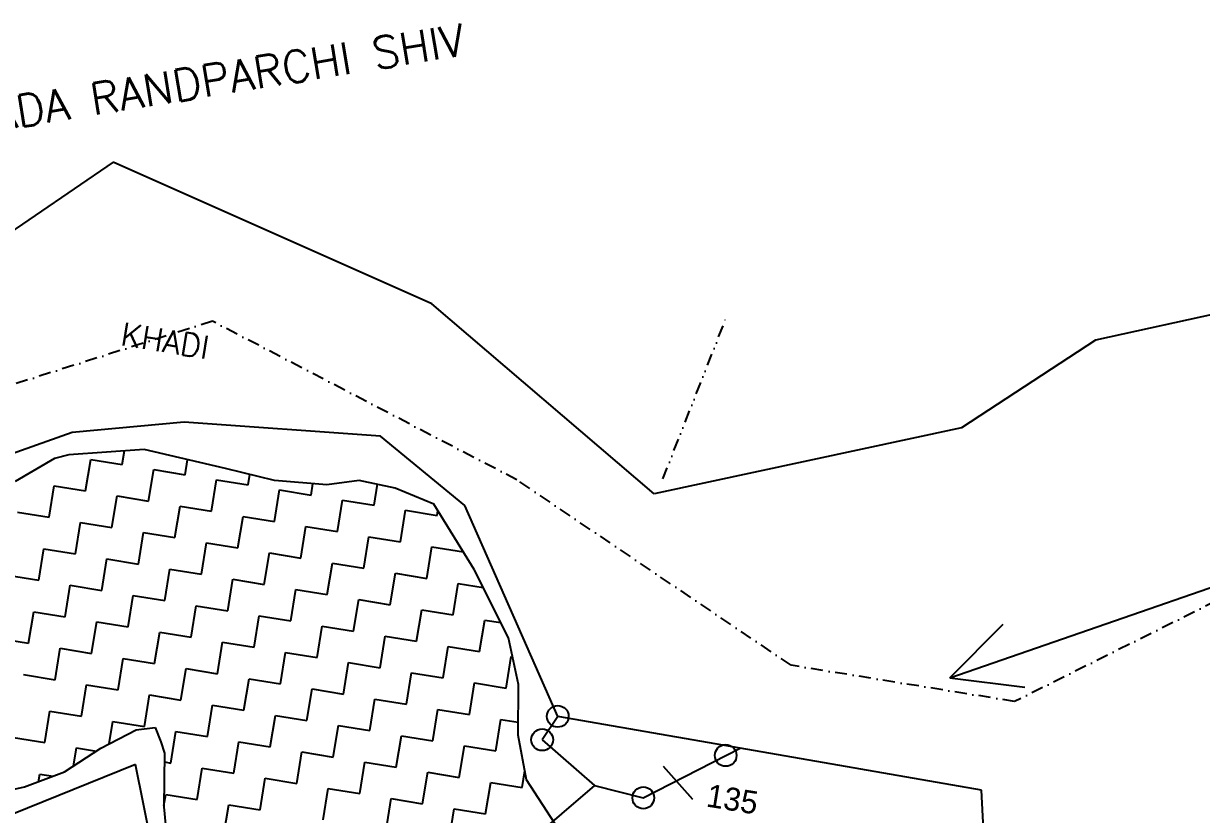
# Model space of a CAD drawing. Header units: metres. Extents: x 318079 to 324759, y 1863980 to 1868406.
# Drawn here: x 319004.8 to 319495.1, y 1868077 to 1868406.3 of the extents above; entities that cross this region are included whole.
import ezdxf

# ---------------------------------------------------------------- set-up
doc = ezdxf.new("R2010")
doc.units = ezdxf.units.M
doc.linetypes.add('DASHDOT', pattern=[1, 0.5, -0.25, 0, -0.25])
doc.linetypes.add('DIVIDE', pattern=[1.25, 0.5, -0.25, 0, -0.25, 0, -0.25])
for name, color, linetype in [('LINE_WATER', 4, 'Continuous'), ('POLY_HATCH', 12, 'Continuous'), ('POLY_PARCEL', 6, 'Continuous'), ('POLY_WATER', 4, 'Continuous'), ('TEXT_MAPIN', 7, 'Continuous'), ('TEXT_MAPOUT', 7, 'Continuous'), ('TEXT_PARCEL', 7, 'Continuous'), ('V_BOUND_STREAM_LINE', 7, 'DASHDOT'), ('V_DIVIDE_LINE', 7, 'DIVIDE')]:
    doc.layers.add(name, color=color, linetype=linetype)
doc.styles.get("Standard").update_dxf_attribs({"font": 'simplex.shx'})
doc.styles.add('TEXT_MAP', font='')
doc.styles.get('TEXT_MAP').set_extended_font_data('Kruti Dev 050')
doc.dimstyles.get("Standard").update_dxf_attribs({"dimtxt": 0.18, "dimasz": 0.18, "dimexe": 0.18, "dimexo": 0.0625, "dimgap": 0.09, "dimtad": 0, "dimtih": 1, "dimtoh": 1, "dimdec": 4, "dimzin": 0, "dimdsep": 46, "dimtxsty": 'Standard', "dimcen": 0.09, "dimadec": 0, "dimazin": 0, "dimtfac": 1, "dimtdec": 4, "dimtofl": 0, "dimtmove": 0, "dimatfit": 3, "dimfxl": 1, "dimtolj": 1, "dimtzin": 0, "dimarcsym": 0})

msp = doc.modelspace()

# ---------------------------------------------------------------- linework, layer by layer
for points in [[(319390.4, 1868133.87), (319574.01, 1868197.5)], [(319390.4, 1868133.87), (319412.53, 1868156.25)], [(319390.4, 1868133.87), (319421.62, 1868129.99)]]:
    msp.add_lwpolyline(points)
for centre in [(319227.18, 1868117.83), (319220.71, 1868108.08), (319297.09, 1868101.54), (319262.81, 1868083.89)]:
    msp.add_circle(centre, 4.52)
at = {"layer": 'LINE_WATER'}
msp.add_line((319242.54, 1868089), (319214.26, 1868064.82), dxfattribs=at)
at = {"layer": 'POLY_HATCH'}
for p, q in [((319023.61, 1868226.68), (319017.65, 1868225.2)), ((319055.03, 1868228.94), (319023.61, 1868226.68)), ((319088.9, 1868221.01), (319055.03, 1868228.94)), ((319017.65, 1868225.2), (319001.38, 1868215.59)), ((319109.35, 1868216.07), (319088.9, 1868221.01)), ((319131.11, 1868214.19), (319109.35, 1868216.07)), ((319144.5, 1868216.1), (319131.11, 1868214.19)), ((319159.5, 1868212.86), (319144.5, 1868216.1)), ((319175.58, 1868206.18), (319159.5, 1868212.86)), ((319192.43, 1868178.98), (319175.58, 1868206.18)), ((319206.64, 1868150.57), (319192.43, 1868178.98)), ((319210.85, 1868131.13), (319206.64, 1868150.57)), ((319210.69, 1868109.94), (319210.85, 1868131.13)), ((319036.97, 1868104.54), (319051.65, 1868112.22)), ((319051.65, 1868112.22), (319059.64, 1868113.17)), ((319059.64, 1868113.17), (319062.03, 1868107.19)), ((319214.23, 1868091.42), (319210.69, 1868109.94)), ((319021.94, 1868094.68), (319036.97, 1868104.54)), ((319062.03, 1868107.19), (319063.51, 1868102.48)), ((319063.51, 1868102.48), (319063.26, 1868080.17)), ((319005.26, 1868088.43), (319021.94, 1868094.68)), ((319226, 1868073.2), (319214.23, 1868091.42)), ((318982.03, 1868083.25), (319005.26, 1868088.43)), ((319063.26, 1868080.17), (319065.75, 1868054.06))]:
    msp.add_line(p, q, dxfattribs=at)
at = {"layer": 'POLY_HATCH', "linetype": 'Continuous'}
for p, q in [((319045.88, 1868222.69), (319046.8, 1868228.35)), ((319045.88, 1868222.69), (319046.8, 1868228.35)), ((319030.66, 1868211.71), (319032.78, 1868224.81)), ((319030.66, 1868211.71), (319032.78, 1868224.81)), ((319032.78, 1868224.81), (319045.88, 1868222.69)), ((319032.78, 1868224.81), (319045.88, 1868222.69)), ((319072.09, 1868218.45), (319073.1, 1868224.71)), ((319072.09, 1868218.45), (319073.1, 1868224.71)), ((319056.87, 1868207.47), (319058.99, 1868220.57)), ((319056.87, 1868207.47), (319058.99, 1868220.57)), ((319058.99, 1868220.57), (319072.09, 1868218.45)), ((319058.99, 1868220.57), (319072.09, 1868218.45)), ((319098.3, 1868214.21), (319099.01, 1868218.57)), ((319098.3, 1868214.21), (319099.01, 1868218.57)), ((319015.43, 1868200.72), (319017.55, 1868213.83)), ((319015.43, 1868200.72), (319017.55, 1868213.83)), ((319017.55, 1868213.83), (319030.66, 1868211.71)), ((319017.55, 1868213.83), (319030.66, 1868211.71)), ((319083.08, 1868203.23), (319085.2, 1868216.33)), ((319083.08, 1868203.23), (319085.2, 1868216.33)), ((319085.2, 1868216.33), (319098.3, 1868214.21)), ((319085.2, 1868216.33), (319098.3, 1868214.21)), ((319109.29, 1868198.99), (319111.41, 1868212.09)), ((319109.29, 1868198.99), (319111.41, 1868212.09)), ((319111.41, 1868212.09), (319124.51, 1868209.98)), ((319111.41, 1868212.09), (319124.51, 1868209.98)), ((319124.51, 1868209.98), (319125.28, 1868214.69)), ((319124.51, 1868209.98), (319125.28, 1868214.69)), ((319150.72, 1868205.74), (319152.13, 1868214.45)), ((319150.72, 1868205.74), (319152.13, 1868214.45)), ((319041.64, 1868196.48), (319043.76, 1868209.59)), ((319041.64, 1868196.48), (319043.76, 1868209.59)), ((319043.76, 1868209.59), (319056.87, 1868207.47)), ((319043.76, 1868209.59), (319056.87, 1868207.47)), ((319135.5, 1868194.75), (319137.62, 1868207.86)), ((319135.5, 1868194.75), (319137.62, 1868207.86)), ((319137.62, 1868207.86), (319150.72, 1868205.74)), ((319137.62, 1868207.86), (319150.72, 1868205.74)), ((319002.33, 1868202.84), (319015.43, 1868200.72)), ((319002.33, 1868202.84), (319015.43, 1868200.72)), ((319067.85, 1868192.24), (319069.97, 1868205.35)), ((319067.85, 1868192.24), (319069.97, 1868205.35)), ((319069.97, 1868205.35), (319083.08, 1868203.23)), ((319069.97, 1868205.35), (319083.08, 1868203.23)), ((319161.71, 1868190.51), (319163.83, 1868203.62)), ((319161.71, 1868190.51), (319163.83, 1868203.62)), ((319163.83, 1868203.62), (319176.93, 1868201.5)), ((319163.83, 1868203.62), (319176.93, 1868201.5)), ((319176.93, 1868201.5), (319177.26, 1868203.48)), ((319176.93, 1868201.5), (319177.26, 1868203.48)), ((319026.42, 1868185.5), (319028.54, 1868198.6)), ((319026.42, 1868185.5), (319028.54, 1868198.6)), ((319028.54, 1868198.6), (319041.64, 1868196.48)), ((319028.54, 1868198.6), (319041.64, 1868196.48)), ((319094.06, 1868188), (319096.18, 1868201.11)), ((319094.06, 1868188), (319096.18, 1868201.11)), ((319096.18, 1868201.11), (319109.29, 1868198.99)), ((319096.18, 1868201.11), (319109.29, 1868198.99)), ((319052.63, 1868181.26), (319054.75, 1868194.36)), ((319052.63, 1868181.26), (319054.75, 1868194.36)), ((319054.75, 1868194.36), (319067.85, 1868192.24)), ((319054.75, 1868194.36), (319067.85, 1868192.24)), ((319120.27, 1868183.76), (319122.39, 1868196.87)), ((319120.27, 1868183.76), (319122.39, 1868196.87)), ((319122.39, 1868196.87), (319135.5, 1868194.75)), ((319122.39, 1868196.87), (319135.5, 1868194.75)), ((319146.48, 1868179.52), (319148.6, 1868192.63)), ((319146.48, 1868179.52), (319148.6, 1868192.63)), ((319148.6, 1868192.63), (319161.71, 1868190.51)), ((319148.6, 1868192.63), (319161.71, 1868190.51)), ((319011.19, 1868174.51), (319013.31, 1868187.62)), ((319011.19, 1868174.51), (319013.31, 1868187.62)), ((319013.31, 1868187.62), (319026.42, 1868185.5)), ((319013.31, 1868187.62), (319026.42, 1868185.5)), ((319078.84, 1868177.02), (319080.96, 1868190.12)), ((319078.84, 1868177.02), (319080.96, 1868190.12)), ((319080.96, 1868190.12), (319094.06, 1868188)), ((319080.96, 1868190.12), (319094.06, 1868188)), ((319172.69, 1868175.29), (319174.81, 1868188.39)), ((319172.69, 1868175.29), (319174.81, 1868188.39)), ((319174.81, 1868188.39), (319187.91, 1868186.27)), ((319174.81, 1868188.39), (319187.91, 1868186.27)), ((319037.4, 1868170.27), (319039.52, 1868183.38)), ((319037.4, 1868170.27), (319039.52, 1868183.38)), ((319039.52, 1868183.38), (319052.63, 1868181.26)), ((319039.52, 1868183.38), (319052.63, 1868181.26)), ((319105.05, 1868172.78), (319107.17, 1868185.88)), ((319105.05, 1868172.78), (319107.17, 1868185.88)), ((319107.17, 1868185.88), (319120.27, 1868183.76)), ((319107.17, 1868185.88), (319120.27, 1868183.76)), ((319063.61, 1868166.03), (319065.73, 1868179.14)), ((319063.61, 1868166.03), (319065.73, 1868179.14)), ((319065.73, 1868179.14), (319078.84, 1868177.02)), ((319065.73, 1868179.14), (319078.84, 1868177.02)), ((319131.26, 1868168.54), (319133.38, 1868181.64)), ((319131.26, 1868168.54), (319133.38, 1868181.64)), ((319133.38, 1868181.64), (319146.48, 1868179.52)), ((319133.38, 1868181.64), (319146.48, 1868179.52)), ((318998.09, 1868176.63), (319011.19, 1868174.51)), ((318998.09, 1868176.63), (319011.19, 1868174.51)), ((319089.82, 1868161.79), (319091.94, 1868174.9)), ((319089.82, 1868161.79), (319091.94, 1868174.9)), ((319091.94, 1868174.9), (319105.05, 1868172.78)), ((319091.94, 1868174.9), (319105.05, 1868172.78)), ((319157.47, 1868164.3), (319159.59, 1868177.4)), ((319157.47, 1868164.3), (319159.59, 1868177.4)), ((319159.59, 1868177.4), (319172.69, 1868175.29)), ((319159.59, 1868177.4), (319172.69, 1868175.29)), ((319183.68, 1868160.06), (319185.8, 1868173.17)), ((319183.68, 1868160.06), (319185.8, 1868173.17)), ((319185.8, 1868173.17), (319196.18, 1868171.49)), ((319185.8, 1868173.17), (319196.18, 1868171.49)), ((319022.18, 1868159.29), (319024.3, 1868172.39)), ((319022.18, 1868159.29), (319024.3, 1868172.39)), ((319024.3, 1868172.39), (319037.4, 1868170.27)), ((319024.3, 1868172.39), (319037.4, 1868170.27)), ((319048.39, 1868155.05), (319050.51, 1868168.15)), ((319048.39, 1868155.05), (319050.51, 1868168.15)), ((319050.51, 1868168.15), (319063.61, 1868166.03)), ((319050.51, 1868168.15), (319063.61, 1868166.03)), ((319116.03, 1868157.55), (319118.15, 1868170.66)), ((319116.03, 1868157.55), (319118.15, 1868170.66)), ((319118.15, 1868170.66), (319131.26, 1868168.54)), ((319118.15, 1868170.66), (319131.26, 1868168.54)), ((319074.6, 1868150.81), (319076.72, 1868163.91)), ((319074.6, 1868150.81), (319076.72, 1868163.91)), ((319076.72, 1868163.91), (319089.82, 1868161.79)), ((319076.72, 1868163.91), (319089.82, 1868161.79)), ((319142.24, 1868153.31), (319144.36, 1868166.42)), ((319142.24, 1868153.31), (319144.36, 1868166.42)), ((319144.36, 1868166.42), (319157.47, 1868164.3)), ((319144.36, 1868166.42), (319157.47, 1868164.3)), ((319006.95, 1868148.3), (319009.07, 1868161.41)), ((319006.95, 1868148.3), (319009.07, 1868161.41)), ((319009.07, 1868161.41), (319022.18, 1868159.29)), ((319009.07, 1868161.41), (319022.18, 1868159.29)), ((319100.81, 1868146.57), (319102.93, 1868159.67)), ((319100.81, 1868146.57), (319102.93, 1868159.67)), ((319102.93, 1868159.67), (319116.03, 1868157.55)), ((319102.93, 1868159.67), (319116.03, 1868157.55)), ((319168.46, 1868149.07), (319170.57, 1868162.18)), ((319168.46, 1868149.07), (319170.57, 1868162.18)), ((319170.57, 1868162.18), (319183.68, 1868160.06)), ((319170.57, 1868162.18), (319183.68, 1868160.06)), ((319194.67, 1868144.83), (319196.79, 1868157.94)), ((319194.67, 1868144.83), (319196.79, 1868157.94)), ((319196.79, 1868157.94), (319203.5, 1868156.85)), ((319196.79, 1868157.94), (319203.5, 1868156.85)), ((319033.16, 1868144.06), (319035.28, 1868157.17)), ((319033.16, 1868144.06), (319035.28, 1868157.17)), ((319035.28, 1868157.17), (319048.39, 1868155.05)), ((319035.28, 1868157.17), (319048.39, 1868155.05)), ((319059.37, 1868139.82), (319061.49, 1868152.93)), ((319059.37, 1868139.82), (319061.49, 1868152.93)), ((319061.49, 1868152.93), (319074.6, 1868150.81)), ((319061.49, 1868152.93), (319074.6, 1868150.81)), ((319127.02, 1868142.33), (319129.14, 1868155.43)), ((319127.02, 1868142.33), (319129.14, 1868155.43)), ((319129.14, 1868155.43), (319142.24, 1868153.31)), ((319129.14, 1868155.43), (319142.24, 1868153.31)), ((318993.85, 1868150.42), (319006.95, 1868148.3)), ((318993.85, 1868150.42), (319006.95, 1868148.3)), ((319085.58, 1868135.58), (319087.7, 1868148.69)), ((319085.58, 1868135.58), (319087.7, 1868148.69)), ((319087.7, 1868148.69), (319100.81, 1868146.57)), ((319087.7, 1868148.69), (319100.81, 1868146.57)), ((319153.23, 1868138.09), (319155.35, 1868151.19)), ((319153.23, 1868138.09), (319155.35, 1868151.19)), ((319155.35, 1868151.19), (319168.46, 1868149.07)), ((319155.35, 1868151.19), (319168.46, 1868149.07)), ((319017.94, 1868133.08), (319020.06, 1868146.18)), ((319017.94, 1868133.08), (319020.06, 1868146.18)), ((319020.06, 1868146.18), (319033.16, 1868144.06)), ((319020.06, 1868146.18), (319033.16, 1868144.06)), ((319111.79, 1868131.34), (319113.91, 1868144.45)), ((319111.79, 1868131.34), (319113.91, 1868144.45)), ((319113.91, 1868144.45), (319127.02, 1868142.33)), ((319113.91, 1868144.45), (319127.02, 1868142.33)), ((319179.44, 1868133.85), (319181.56, 1868146.95)), ((319179.44, 1868133.85), (319181.56, 1868146.95)), ((319181.56, 1868146.95), (319194.67, 1868144.83)), ((319181.56, 1868146.95), (319194.67, 1868144.83)), ((319044.15, 1868128.84), (319046.27, 1868141.94)), ((319044.15, 1868128.84), (319046.27, 1868141.94)), ((319046.27, 1868141.94), (319059.37, 1868139.82)), ((319046.27, 1868141.94), (319059.37, 1868139.82)), ((319138, 1868127.1), (319140.12, 1868140.21)), ((319138, 1868127.1), (319140.12, 1868140.21)), ((319140.12, 1868140.21), (319153.23, 1868138.09)), ((319140.12, 1868140.21), (319153.23, 1868138.09)), ((319205.65, 1868129.61), (319207.77, 1868142.72)), ((319205.65, 1868129.61), (319207.77, 1868142.72)), ((319207.77, 1868142.72), (319208.36, 1868142.62)), ((319207.77, 1868142.72), (319208.36, 1868142.62)), ((319004.83, 1868135.2), (319017.94, 1868133.08)), ((319004.83, 1868135.2), (319017.94, 1868133.08)), ((319070.36, 1868124.6), (319072.48, 1868137.7)), ((319070.36, 1868124.6), (319072.48, 1868137.7)), ((319072.48, 1868137.7), (319085.58, 1868135.58)), ((319072.48, 1868137.7), (319085.58, 1868135.58)), ((319096.57, 1868120.36), (319098.69, 1868133.46)), ((319096.57, 1868120.36), (319098.69, 1868133.46)), ((319098.69, 1868133.46), (319111.79, 1868131.34)), ((319098.69, 1868133.46), (319111.79, 1868131.34)), ((319164.22, 1868122.86), (319166.34, 1868135.97)), ((319164.22, 1868122.86), (319166.34, 1868135.97)), ((319166.34, 1868135.97), (319179.44, 1868133.85)), ((319166.34, 1868135.97), (319179.44, 1868133.85)), ((319028.92, 1868117.85), (319031.04, 1868130.96)), ((319028.92, 1868117.85), (319031.04, 1868130.96)), ((319031.04, 1868130.96), (319044.15, 1868128.84)), ((319031.04, 1868130.96), (319044.15, 1868128.84)), ((319122.78, 1868116.12), (319124.9, 1868129.22)), ((319122.78, 1868116.12), (319124.9, 1868129.22)), ((319124.9, 1868129.22), (319138, 1868127.1)), ((319124.9, 1868129.22), (319138, 1868127.1)), ((319190.43, 1868118.62), (319192.55, 1868131.73)), ((319190.43, 1868118.62), (319192.55, 1868131.73)), ((319192.55, 1868131.73), (319205.65, 1868129.61)), ((319192.55, 1868131.73), (319205.65, 1868129.61)), ((319055.13, 1868113.61), (319057.25, 1868126.72)), ((319055.13, 1868113.61), (319057.25, 1868126.72)), ((319057.25, 1868126.72), (319070.36, 1868124.6)), ((319057.25, 1868126.72), (319070.36, 1868124.6)), ((319148.99, 1868111.88), (319151.11, 1868124.98)), ((319148.99, 1868111.88), (319151.11, 1868124.98)), ((319151.11, 1868124.98), (319164.22, 1868122.86)), ((319151.11, 1868124.98), (319164.22, 1868122.86)), ((319013.7, 1868106.87), (319015.82, 1868119.97)), ((319013.7, 1868106.87), (319015.82, 1868119.97)), ((319015.82, 1868119.97), (319028.92, 1868117.85)), ((319015.82, 1868119.97), (319028.92, 1868117.85)), ((319081.34, 1868109.37), (319083.46, 1868122.48)), ((319081.34, 1868109.37), (319083.46, 1868122.48)), ((319083.46, 1868122.48), (319096.57, 1868120.36)), ((319083.46, 1868122.48), (319096.57, 1868120.36)), ((319175.2, 1868107.64), (319177.32, 1868120.74)), ((319175.2, 1868107.64), (319177.32, 1868120.74)), ((319177.32, 1868120.74), (319190.43, 1868118.62)), ((319177.32, 1868120.74), (319190.43, 1868118.62)), ((319040.52, 1868106.4), (319042.03, 1868115.73)), ((319040.52, 1868106.4), (319042.03, 1868115.73)), ((319042.03, 1868115.73), (319055.13, 1868113.61)), ((319042.03, 1868115.73), (319055.13, 1868113.61)), ((319107.55, 1868105.13), (319109.67, 1868118.24)), ((319107.55, 1868105.13), (319109.67, 1868118.24)), ((319109.67, 1868118.24), (319122.78, 1868116.12)), ((319109.67, 1868118.24), (319122.78, 1868116.12)), ((319133.77, 1868100.89), (319135.89, 1868114)), ((319133.77, 1868100.89), (319135.89, 1868114)), ((319135.89, 1868114), (319148.99, 1868111.88)), ((319135.89, 1868114), (319148.99, 1868111.88)), ((319201.41, 1868103.4), (319203.53, 1868116.5)), ((319201.41, 1868103.4), (319203.53, 1868116.5)), ((319203.53, 1868116.5), (319210.73, 1868115.34)), ((319203.53, 1868116.5), (319210.73, 1868115.34)), ((319000.59, 1868108.99), (319013.7, 1868106.87)), ((319000.59, 1868108.99), (319013.7, 1868106.87)), ((319066.12, 1868098.39), (319068.24, 1868111.49)), ((319066.12, 1868098.39), (319068.24, 1868111.49)), ((319068.24, 1868111.49), (319081.34, 1868109.37)), ((319068.24, 1868111.49), (319081.34, 1868109.37)), ((319159.98, 1868096.65), (319162.1, 1868109.76)), ((319159.98, 1868096.65), (319162.1, 1868109.76)), ((319162.1, 1868109.76), (319175.2, 1868107.64)), ((319162.1, 1868109.76), (319175.2, 1868107.64)), ((319025.56, 1868097.05), (319026.8, 1868104.75)), ((319025.56, 1868097.05), (319026.8, 1868104.75)), ((319026.8, 1868104.75), (319035.21, 1868103.39)), ((319026.8, 1868104.75), (319035.21, 1868103.39)), ((319092.33, 1868094.15), (319094.45, 1868107.25)), ((319092.33, 1868094.15), (319094.45, 1868107.25)), ((319094.45, 1868107.25), (319107.55, 1868105.13)), ((319094.45, 1868107.25), (319107.55, 1868105.13)), ((319186.19, 1868092.41), (319188.31, 1868105.52)), ((319186.19, 1868092.41), (319188.31, 1868105.52)), ((319188.31, 1868105.52), (319201.41, 1868103.4)), ((319188.31, 1868105.52), (319201.41, 1868103.4)), ((319118.54, 1868089.91), (319120.66, 1868103.01)), ((319118.54, 1868089.91), (319120.66, 1868103.01)), ((319120.66, 1868103.01), (319133.77, 1868100.89)), ((319120.66, 1868103.01), (319133.77, 1868100.89)), ((319063.47, 1868098.82), (319066.12, 1868098.39)), ((319063.47, 1868098.82), (319066.12, 1868098.39)), ((319077.1, 1868083.16), (319079.22, 1868096.27)), ((319077.1, 1868083.16), (319079.22, 1868096.27)), ((319079.22, 1868096.27), (319092.33, 1868094.15)), ((319079.22, 1868096.27), (319092.33, 1868094.15)), ((319144.75, 1868085.67), (319146.87, 1868098.77)), ((319144.75, 1868085.67), (319146.87, 1868098.77)), ((319146.87, 1868098.77), (319159.98, 1868096.65)), ((319146.87, 1868098.77), (319159.98, 1868096.65)), ((319170.96, 1868081.43), (319173.08, 1868094.53)), ((319170.96, 1868081.43), (319173.08, 1868094.53)), ((319173.08, 1868094.53), (319186.19, 1868092.41)), ((319173.08, 1868094.53), (319186.19, 1868092.41)), ((319212.4, 1868088.17), (319213.52, 1868095.13)), ((319212.4, 1868088.17), (319213.52, 1868095.13)), ((319011.07, 1868090.61), (319011.58, 1868093.76)), ((319011.07, 1868090.61), (319011.58, 1868093.76)), ((319011.58, 1868093.76), (319017.1, 1868092.87)), ((319011.58, 1868093.76), (319017.1, 1868092.87)), ((319103.31, 1868078.92), (319105.43, 1868092.03)), ((319103.31, 1868078.92), (319105.43, 1868092.03)), ((319105.43, 1868092.03), (319118.54, 1868089.91)), ((319105.43, 1868092.03), (319118.54, 1868089.91)), ((319197.17, 1868077.19), (319199.29, 1868090.29)), ((319197.17, 1868077.19), (319199.29, 1868090.29)), ((319199.29, 1868090.29), (319212.4, 1868088.17)), ((319199.29, 1868090.29), (319212.4, 1868088.17)), ((319063.26, 1868080.73), (319064, 1868085.28)), ((319063.26, 1868080.73), (319064, 1868085.28)), ((319064, 1868085.28), (319077.1, 1868083.16)), ((319064, 1868085.28), (319077.1, 1868083.16)), ((319129.53, 1868074.68), (319131.65, 1868087.79)), ((319129.53, 1868074.68), (319131.65, 1868087.79)), ((319131.65, 1868087.79), (319144.75, 1868085.67)), ((319131.65, 1868087.79), (319144.75, 1868085.67)), ((319088.09, 1868067.94), (319090.21, 1868081.04)), ((319088.09, 1868067.94), (319090.21, 1868081.04)), ((319090.21, 1868081.04), (319103.31, 1868078.92)), ((319090.21, 1868081.04), (319103.31, 1868078.92)), ((319155.74, 1868070.44), (319157.86, 1868083.55)), ((319155.74, 1868070.44), (319157.86, 1868083.55)), ((319157.86, 1868083.55), (319170.96, 1868081.43)), ((319157.86, 1868083.55), (319170.96, 1868081.43)), ((319181.95, 1868066.2), (319184.07, 1868079.31)), ((319181.95, 1868066.2), (319184.07, 1868079.31)), ((319184.07, 1868079.31), (319197.17, 1868077.19)), ((319184.07, 1868079.31), (319197.17, 1868077.19))]:
    msp.add_line(p, q, dxfattribs=at)
at = {"layer": 'POLY_PARCEL'}
for p, q in [((319227.18, 1868117.83), (319220.71, 1868108.08)), ((319220.71, 1868108.08), (319242.54, 1868089)), ((319262.81, 1868083.89), (319303.07, 1868104.61)), ((319051.37, 1868097.84), (318886.55, 1868031.02)), ((319084.48, 1867934.11), (319051.37, 1868097.84)), ((319242.54, 1868089), (319262.81, 1868083.89))]:
    msp.add_line(p, q, dxfattribs=at)
at = {"layer": 'POLY_WATER'}
for p, q in [((319042.2, 1868348.61), (318900.12, 1868251.79)), ((319174.82, 1868289.62), (319042.2, 1868348.61)), ((319602.88, 1868307.7), (319451.08, 1868274.48)), ((319267.37, 1868210.49), (319174.82, 1868289.62)), ((319451.08, 1868274.48), (319395.3, 1868237.98)), ((319071.7, 1868240.28), (319025.11, 1868236.04)), ((319153.38, 1868234.49), (319071.7, 1868240.28)), ((319395.3, 1868237.98), (319267.37, 1868210.49)), ((319025.11, 1868236.04), (318990.34, 1868223.77)), ((319188.5, 1868205.68), (319153.38, 1868234.49)), ((319227.18, 1868117.83), (319188.5, 1868205.68)), ((319303.07, 1868104.61), (319227.18, 1868117.83)), ((319403.62, 1868087.11), (319303.07, 1868104.61)), ((319407.18, 1868014.53), (319403.62, 1868087.11))]:
    msp.add_line(p, q, dxfattribs=at)
at = {"layer": 'V_BOUND_STREAM_LINE', "ltscale": 10}
for p, q in [((319083.47, 1868282.38), (318915.82, 1868229.15)), ((319210.22, 1868216.31), (319083.47, 1868282.38)), ((319324.36, 1868139.08), (319210.22, 1868216.31)), ((319591.66, 1868210.97), (319417.36, 1868124.03)), ((319417.36, 1868124.03), (319324.36, 1868139.08))]:
    msp.add_line(p, q, dxfattribs=at)
at = {"layer": 'V_DIVIDE_LINE', "ltscale": 10}
msp.add_line((319270.92, 1868216.73), (319297.36, 1868283.95), dxfattribs=at)

# ---------------------------------------------------------------- texts
at = {"layer": 'TEXT_MAPIN'}
msp.add_text('KHADI', height=9.558, rotation=350.8118, dxfattribs=at).set_placement((319044.81, 1868272.47))
at = {"layer": 'TEXT_MAPOUT', "ltscale": 10}
msp.add_text('MAUJE WADA RANDPARCHI SHIV', height=13.2756, rotation=9.2157, dxfattribs=at).set_placement((318914.7, 1868348.76))
at = {"layer": 'TEXT_PARCEL', "style": 'TEXT_MAP'}
msp.add_text('135', height=9.558, rotation=350.8118, dxfattribs=at).set_placement((319288.62, 1868080.33))

# ---------------------------------------------------------------- leaders
msp.add_leader([(319283.37, 1868083.21), (319271.27, 1868097.01)], dimstyle='Standard', override={"dimtxt": 2.5, "dimasz": 2.5, "dimexe": 1.25, "dimexo": 0.625, "dimgap": 0.625, "dimtad": 1, "dimtih": 0, "dimtoh": 0, "dimzin": 8, "dimcen": 2.5, "dimtofl": 1})

doc.saveas('drawing.dxf')
